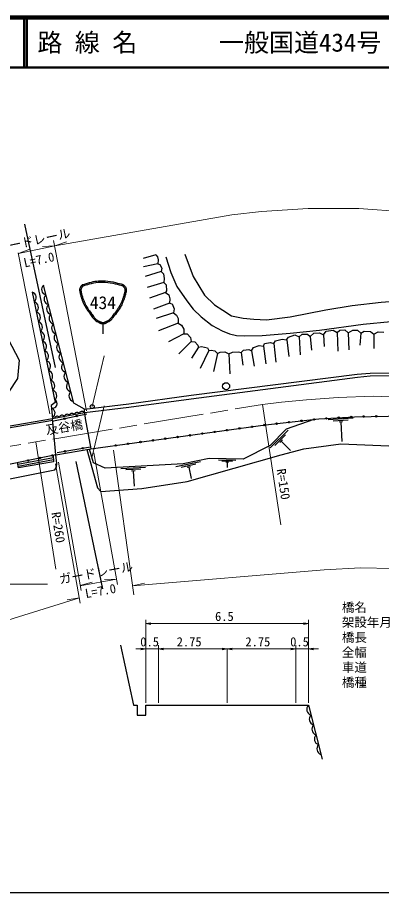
# Model space of a CAD drawing. Units: millimetres, scale not verified, with parts at other scales. Extents: x 40000 to 680000, y 20000 to 380000.
# Drawn here: x 176398 to 249254, y 205000 to 380000 of the extents above; entities that cross this region are included whole.
import ezdxf
from ezdxf.enums import TextEntityAlignment as Align

# ---------------------------------------------------------------- set-up
doc = ezdxf.new("R2010")
doc.units = ezdxf.units.MM
doc.header["$LTSCALE"] = 1000
doc.linetypes.add('CHAIN', pattern=[18.5, 12, -1.5, 3.5, -1.5])
for name, color, linetype, lineweight in [('M-BGD', 7, 'Continuous', 25), ('M-BMK', 2, 'CHAIN', 13), ('M-BMK-ROW', 30, 'Continuous', 25), ('M-STR-HTXT', 7, 'Continuous', 13), ('M-STR-STR1', 1, 'Continuous', 25), ('M-STR-STRC', 7, 'Continuous', 25), ('M-TTL', 2, 'Continuous', 140), ('M-TTL-BAND', 7, 'Continuous', 25), ('M-TTL-LINE', 7, 'Continuous', 50)]:
    doc.layers.add(name, color=color, linetype=linetype, lineweight=lineweight)
doc.layers.add('M-BMK-HTXT', color=7, linetype='Continuous')
doc.layers.add('M-TTL-TXT', color=7, linetype='Continuous')
doc.styles.add('ＭＳ ゴシック', font='')
doc.styles.get('ＭＳ ゴシック').set_extended_font_data('MS Gothic')

# ---------------------------------------------------------------- blocks, each defined once
blk = doc.blocks.new('open_arrow')
at = {"color": 0, "linetype": 'Continuous', "lineweight": -2}
blk.add_lwpolyline([(7.5, 1.25), (0, 0), (7.5, -1.25)], dxfattribs=at)

msp = doc.modelspace()

# ---------------------------------------------------------------- linework, layer by layer
at = {"layer": 'M-BGD'}
for p, q in [((204094, 332558), (201528, 331824)), ((204504, 330701), (201590, 330101)), ((205171, 329183), (201985, 328171)), ((205655, 326981), (202378, 325986)), ((206045, 325022), (202835, 323889)), ((206795, 322892), (203645, 321648)), ((207606, 320912), (204122, 319773)), ((208530, 318866), (204599, 317344)), ((240381, 317004), (240511, 313249)), ((242593, 316903), (242691, 313519)), ((245139, 316882), (244940, 314473)), ((209721, 316721), (206593, 315144)), ((211180, 315198), (208671, 312730)), ((230297, 315566), (230676, 312209)), ((232773, 316142), (232988, 312522)), ((234959, 316214), (235272, 313497)), ((237641, 316532), (237806, 314224)), ((247750, 316666), (247702, 313809)), ((212658, 314039), (211205, 311879)), ((214711, 313423), (212991, 309804)), ((223239, 313359), (223777, 310255)), ((225621, 314292), (226107, 310756)), ((227676, 314807), (228122, 311088)), ((216430, 312794), (215649, 309222)), ((218719, 312702), (218876, 308740)), ((221183, 312968), (221513, 310463)), ((183356, 299260), (190273, 300711)), ((243555, 299847), (238565, 299535)), ((242576, 299485), (239582, 299298)), ((241447, 299114), (240748, 299071)), ((241097, 299092), (241342, 295184)), ((230560, 297434), (226976, 293947)), ((230052, 296521), (227902, 294429)), ((184332, 292980), (191032, 294121)), ((229437, 295504), (228936, 295016)), ((229187, 295260), (231023, 293373)), ((176488, 290654), (183583, 291988)), ((176566, 290277), (183599, 291599)), ((213002, 291154), (208114, 290102)), ((212087, 290650), (209154, 290019)), ((220119, 291416), (216620, 291497)), ((219414, 291222), (217315, 291271)), ((218605, 291031), (218115, 291042)), ((218360, 291037), (218335, 289987)), ((202042, 290021), (197049, 289754)), ((201060, 289668), (198064, 289508)), ((199927, 289307), (199228, 289270)), ((199578, 289289), (199740, 286265)), ((211026, 290115), (210342, 289968)), ((210684, 290041), (211168, 287792))]:
    msp.add_line(p, q, dxfattribs=at)
for points in [[(204094, 332558), (204412, 332137), (204576, 331553), (204504, 330701), (204863, 330599), (205264, 329839), (205171, 329183), (205593, 328715), (205757, 327812), (205655, 326981), (206127, 326550), (206209, 325360), (206045, 325022), (206671, 324534), (206877, 323703), (206795, 322892), (207359, 322728), (207729, 321733), (207606, 320912), (208252, 320461), (208551, 319830), (208530, 318866), (209208, 318496), (209680, 317696), (209721, 316721), (210378, 316762), (211057, 316019), (211180, 315198), (211888, 315136), (212525, 314500), (212658, 314039), (213213, 314182), (214414, 313946), (214711, 313423), (215188, 313451), (215876, 313358), (216430, 312794), (216984, 313050), (217929, 313132), (218719, 312702), (219448, 313040), (220649, 313143), (221183, 312968), (221628, 313441), (222675, 313585), (223239, 313359), (223660, 314026), (224748, 314405), (225621, 314292), (225860, 314776), (227061, 314981), (227676, 314807), (228046, 315361), (229401, 315648), (230263, 315514), (230627, 316070), (231879, 316563), (232773, 316142), (233388, 316665), (234456, 316676), (234959, 316214), (235739, 316840), (236840, 316963), (237641, 316532), (238164, 317271), (239550, 317435), (240381, 317004), (240899, 317436), (241885, 317518), (242593, 316903), (243486, 317477), (244461, 317457), (245139, 316882), (245775, 317241), (247017, 317190), (247750, 316666), (248592, 317118), (249721, 317087)], [(209873, 332649), (211572, 328177), (213850, 324492), (215797, 322545), (217496, 321469), (219236, 320351), (221556, 319854), (223710, 319647), (226237, 319523), (231002, 320102), (238086, 321510), (243357, 322380), (249158, 323043), (257816, 323705), (265868, 324244), (273035, 324575), (280711, 324202), (285103, 323540), (289328, 322505), (292311, 321676)], [(206095, 332130), (207063, 329003), (208304, 326207), (210260, 323305), (211565, 321645), (213142, 320131), (215372, 318386), (217370, 317314), (218847, 316718), (220235, 316423), (221855, 316339), (225347, 316402), (230992, 316886), (236839, 317474), (245600, 318694), (256631, 319766), (265760, 320439), (275071, 320607), (277343, 320397), (282223, 319682), (297142, 317523), (303984, 316468), (310446, 315243)], [(189836, 301027), (189794, 301643), (187653, 302882), (181583, 326463)], [(179351, 325060), (183958, 303009), (183172, 302396), (183422, 299784)], [(157806, 302531), (172192, 319980), (176702, 311480), (176374, 307813), (172576, 302126), (164805, 296631)], [(189794, 301643), (198700, 302761), (211164, 304437), (244351, 308679), (246950, 308834), (253801, 308952), (260024, 308258), (270656, 306415), (276502, 305429), (290670, 303006), (314696, 298663), (342828, 293487), (368946, 288800), (380694, 286741), (387211, 286449), (396393, 286420), (399216, 286560), (424113, 289460), (425649, 288582), (442167, 290348), (453095, 291570), (468997, 293323), (477874, 294352), (481716, 295807)], [(189836, 301027), (198679, 302097), (211159, 303731), (244468, 308080), (246985, 308323), (253785, 308423), (260018, 307729), (270503, 305882), (276430, 304918), (290424, 302456), (314611, 298156), (342641, 292929), (368952, 288201)], [(69286, 263853), (136240, 287913), (138865, 288933), (144642, 292334), (152413, 293542), (162638, 295812), (174231, 297883), (183448, 299493)], [(135809, 288322), (136054, 288410), (138638, 289413), (144904, 292950), (152367, 293992), (162563, 296260), (174102, 298169), (183422, 299784)], [(235742, 299611), (230190, 297640), (226971, 294382), (221558, 291675), (214732, 291833), (209586, 290726), (193971, 289890), (191621, 290927), (190829, 293680)], [(191109, 293727), (226013, 298519), (236715, 299720), (243837, 300165), (253912, 300343), (262102, 299943), (268734, 299320), (274281, 298525), (325725, 289445), (331197, 288849), (379822, 279869), (386137, 279155), (396519, 278501), (401322, 278529), (413040, 279566), (421448, 280881), (475790, 286760), (505932, 290783), (555090, 295830), (561220, 295735)], [(190299, 293591), (192418, 285957), (193095, 285173), (201299, 285768), (210346, 287203), (229196, 292536), (233679, 293704), (241097, 294732), (261880, 293898), (281341, 291670), (299062, 287023), (313867, 285245), (334120, 284121), (341382, 283145), (377970, 276133), (390494, 274199), (443875, 278568)], [(184075, 292549), (160393, 287679), (152167, 285712), (117875, 273137), (104210, 268684), (71756, 256462)], [(164029, 285612), (183873, 289564), (184199, 290042), (184305, 290828), (184075, 292549)], [(183565, 292444), (183618, 291134), (176633, 289947), (176422, 290975)], [(197035, 254452), (199612, 242463), (200362, 242463), (200362, 240463), (202112, 240463), (202112, 242463)], [(202112, 242463), (234612, 242463), (237381, 231653)]]:
    msp.add_lwpolyline(points, dxfattribs=at)
for centre, radius in [((218155, 306264), 700), ((185803, 299773), 150), ((188249, 300286), 150), ((233236, 299330), 150), ((235720, 299609), 150), ((238211, 299814), 150), ((240706, 299970), 150), ((243202, 300126), 150), ((245700, 300198), 150), ((248200, 300242), 150), ((218353, 297467), 150), ((220830, 297807), 150), ((223307, 298147), 150), ((225784, 298487), 150), ((228267, 298772), 150), ((230752, 299051), 150), ((205969, 295767), 150), ((208446, 296107), 150), ((210923, 296447), 150), ((213400, 296787), 150), ((215877, 297127), 150), ((189453, 293852), 150), ((196062, 294407), 150), ((198539, 294747), 150), ((201016, 295087), 150), ((203493, 295427), 150), ((183378, 292406), 150), ((185909, 293249), 150), ((178480, 291398), 150), ((180929, 291902), 150)]:
    msp.add_circle(centre, radius, dxfattribs=at)
for centre, radius, start, end in [((182348, 325627), 1133, 132.50886, 256.36389), ((179033, 323972), 1133, 309.87426, 73.72929), ((182847, 323690), 1133, 132.50886, 256.36389), ((179442, 322014), 1133, 309.87426, 73.72929), ((183346, 321753), 1133, 132.50886, 256.36389), ((179851, 320056), 1133, 309.87426, 73.72929), ((183844, 319817), 1133, 132.50886, 256.36389), ((180261, 318099), 1133, 309.87426, 73.72929), ((184343, 317880), 1133, 132.50886, 256.36389), ((180670, 316141), 1133, 309.87426, 73.72929), ((184841, 315943), 1133, 132.50886, 256.36389), ((181079, 314183), 1133, 309.87426, 73.72929), ((181488, 312226), 1133, 309.87426, 73.72929), ((185340, 314006), 1133, 132.50886, 256.36389), ((185839, 312069), 1133, 132.50886, 256.36389), ((181897, 310268), 1133, 309.87426, 73.72929), ((186337, 310132), 1133, 132.50886, 256.36389), ((182306, 308310), 1133, 309.87426, 73.72929), ((186836, 308195), 1133, 132.50886, 256.36389), ((182715, 306352), 1133, 309.87426, 73.72929), ((187334, 306259), 1133, 132.50886, 256.36389), ((183124, 304395), 1133, 309.87426, 73.72929), ((187833, 304322), 1133, 132.50886, 256.36389), ((183466, 302750), 865, 253.31203, 63.59378), ((182782, 300876), 1133, 303.52822, 67.38324), ((188290, 300456), 567, 39.0367, 162.89173), ((189272, 300646), 567, 39.0367, 162.89173), ((184363, 299695), 567, 39.0367, 162.89173), ((185345, 299885), 567, 39.0367, 162.89173), ((186327, 300076), 567, 39.0367, 162.89173), ((187308, 300266), 567, 39.0367, 162.89173), ((235516, 241644), 1220, 137.77186, 250.96078), ((236021, 239671), 1220, 137.77186, 250.96078), ((236526, 237698), 1220, 137.77186, 250.96078), ((237032, 235725), 1220, 137.77186, 250.96078), ((237537, 233752), 1220, 137.77186, 250.96078)]:
    msp.add_arc(centre, radius, start, end, dxfattribs=at)
at = {"layer": 'M-BMK'}
msp.add_lwpolyline([(70225, 261021), (141431, 285662), (165231, 292679), (225456, 302612), (229264, 303098), (234244, 303559), (240589, 304000), (247607, 304259), (252575, 304096), (257413, 303867), (262854, 303491), (274655, 301746), (361040, 286030), (368326, 284750)], dxfattribs=at)
at = {"layer": 'M-BMK-ROW'}
for p, q in [((184000, 310014), (177842, 338681)), ((188044, 291187), (193415, 265701))]:
    msp.add_line(p, q, dxfattribs=at)
at = {"layer": 'M-STR-HTXT'}
for p, q in [((183844, 334358), (181395, 334185)), ((183637, 335432), (190188, 301357)), ((183844, 334358), (186180, 335112)), ((182859, 300747), (176544, 332964)), ((176575, 332807), (178881, 333648)), ((191351, 302188), (193719, 312365)), ((191351, 292188), (193719, 302365)), ((225456, 302612), (229080, 278524)), ((180046, 295122), (184100, 269658)), ((191664, 292925), (196425, 266626)), ((195585, 293479), (199701, 264547)), ((183985, 290759), (188960, 262884)), ((184599, 291040), (189132, 265413)), ((188959, 266389), (191314, 267083)), ((188965, 266360), (196235, 267676)), ((196235, 267676), (193782, 267579)), ((199445, 266344), (201840, 266886)), ((80343, 230345), (188778, 263903)), ((188778, 263903), (186354, 263510)), ((202112, 254205), (202112, 259534)), ((234612, 254205), (234612, 259534)), ((202112, 258784), (234612, 258784)), ((202112, 242963), (202112, 254455)), ((204612, 242963), (204612, 254455)), ((232112, 242963), (232112, 254455)), ((234612, 242963), (234612, 254455)), ((200112, 253705), (206612, 253705)), ((204612, 253705), (218362, 253705)), ((218362, 253705), (232112, 253705)), ((218362, 242963), (218362, 253705)), ((230112, 253705), (236612, 253705))]:
    msp.add_line(p, q, dxfattribs=at)
for points in [[(176575, 332807), (183844, 334358), (219270, 340526), (225239, 341219), (234600, 341784), (244739, 341784), (253858, 341149), (263059, 339978), (371781, 320051), (380506, 318982), (389104, 318442), (397009, 318206), (406821, 318711), (529255, 330679)], [(147379, 282183), (146336, 266691), (182386, 266691)], [(199445, 266344), (237766, 269527), (245039, 269902), (251536, 269785), (265019, 268733), (293454, 265547), (370546, 252552), (376242, 251887), (382254, 251414), (388408, 251119), (397189, 251160), (405208, 251575), (412812, 252377), (439218, 255013)]]:
    msp.add_lwpolyline(points, dxfattribs=at)
at = {"layer": 'M-STR-STR1'}
for p, q in [((183422, 299784), (189836, 301027)), ((184075, 292549), (183422, 299784)), ((184075, 292549), (191109, 293727))]:
    msp.add_line(p, q, dxfattribs=at)
msp.add_lwpolyline([(189836, 301027), (189933, 299795), (191109, 293727)], dxfattribs=at)
at = {"layer": 'M-STR-STRC'}
msp.add_line((193499, 318748), (193499, 316748), dxfattribs=at)
for points in [[(189499, 326605), (189981, 326755), (190415, 326887), (190812, 327001), (191183, 327099), (191540, 327180), (191893, 327245), (192255, 327294), (192635, 327329), (193046, 327348), (193499, 327353), (193990, 327333), (194502, 327280), (195019, 327203), (195525, 327108), (196005, 327004), (196445, 326898), (196830, 326798), (197144, 326710), (197372, 326643), (197499, 326605)], [(189499, 326605), (189431, 326561), (189370, 326519), (189315, 326476), (189264, 326432), (189217, 326386), (189172, 326338), (189129, 326287), (189086, 326232), (189043, 326171), (188999, 326105), (188917, 325959), (188862, 325816), (188832, 325673), (188821, 325531), (188828, 325387), (188848, 325240), (188879, 325090), (188916, 324935), (188957, 324773), (188999, 324605)], [(189592, 326370), (189572, 326352), (189546, 326329), (189514, 326300), (189479, 326266), (189441, 326229), (189401, 326188), (189361, 326144), (189321, 326098), (189283, 326050), (189249, 326001), (189177, 325866), (189131, 325718), (189108, 325562), (189104, 325405), (189114, 325250), (189134, 325102), (189160, 324967), (189188, 324849), (189215, 324753), (189236, 324684)], [(189596, 326366), (189843, 326442), (190136, 326531), (190471, 326626), (190841, 326723), (191242, 326819), (191667, 326907), (192111, 326984), (192568, 327045), (193032, 327085), (193499, 327099), (193978, 327081), (194477, 327030), (194980, 326956), (195473, 326865), (195941, 326764), (196371, 326660), (196746, 326562), (197052, 326477), (197275, 326411), (197400, 326373)], [(197402, 326373), (197423, 326355), (197449, 326332), (197481, 326303), (197516, 326269), (197555, 326231), (197595, 326189), (197635, 326145), (197675, 326098), (197713, 326050), (197749, 326001), (197820, 325865), (197866, 325717), (197889, 325562), (197893, 325404), (197883, 325249), (197863, 325101), (197837, 324965), (197808, 324847), (197781, 324751), (197761, 324682)], [(197499, 326605), (197566, 326561), (197627, 326519), (197682, 326476), (197733, 326432), (197781, 326386), (197825, 326338), (197869, 326287), (197911, 326232), (197954, 326171), (197999, 326105), (198080, 325959), (198135, 325816), (198165, 325673), (198176, 325531), (198169, 325387), (198149, 325240), (198119, 325090), (198081, 324935), (198040, 324773), (197999, 324605)], [(188999, 324605), (189050, 324408), (189097, 324235), (189142, 324081), (189185, 323940), (189229, 323807), (189274, 323679), (189322, 323549), (189375, 323413), (189433, 323267), (189499, 323105), (189624, 322808), (189746, 322544), (189868, 322306), (189992, 322083), (190123, 321868), (190265, 321652), (190419, 321426), (190591, 321182), (190783, 320911), (190999, 320605)], [(189236, 324684), (189286, 324491), (189333, 324321), (189377, 324169), (189419, 324030), (189462, 323900), (189506, 323774), (189554, 323647), (189605, 323513), (189663, 323369), (189727, 323210), (189851, 322916), (189972, 322655), (190092, 322418), (190216, 322198), (190346, 321985), (190486, 321771), (190639, 321547), (190809, 321306), (190999, 321037), (191213, 320733)], [(197761, 324684), (197711, 324491), (197664, 324321), (197620, 324169), (197578, 324030), (197535, 323900), (197491, 323774), (197443, 323647), (197392, 323513), (197334, 323369), (197270, 323210), (197146, 322916), (197025, 322655), (196905, 322418), (196781, 322198), (196651, 321985), (196511, 321771), (196358, 321547), (196188, 321306), (195998, 321037), (195784, 320733)], [(197999, 324605), (197947, 324408), (197900, 324235), (197855, 324081), (197812, 323940), (197768, 323807), (197723, 323679), (197675, 323549), (197623, 323413), (197564, 323267), (197499, 323105), (197373, 322808), (197251, 322544), (197130, 322306), (197005, 322083), (196874, 321868), (196732, 321652), (196578, 321426), (196406, 321182), (196214, 320911), (195999, 320605)], [(190999, 320605), (191154, 320396), (191294, 320206), (191425, 320031), (191551, 319870), (191677, 319722), (191809, 319584), (191952, 319455), (192111, 319334), (192291, 319217), (192499, 319105), (192605, 319050), (192705, 318996), (192800, 318946), (192891, 318899), (192982, 318857), (193074, 318820), (193170, 318790), (193271, 318768), (193380, 318753), (193499, 318748), (193617, 318753), (193726, 318768), (193827, 318790), (193923, 318820), (194015, 318857), (194106, 318899), (194197, 318946), (194292, 318996), (194392, 319050), (194499, 319105), (194706, 319217), (194886, 319334), (195045, 319455), (195188, 319584), (195320, 319722), (195447, 319870), (195572, 320031), (195703, 320206), (195843, 320396), (195999, 320605)], [(191175, 320782), (191327, 320578), (191463, 320392), (191590, 320221), (191712, 320064), (191834, 319919), (191962, 319784), (192101, 319659), (192256, 319541), (192433, 319429), (192636, 319321), (192728, 319275), (192814, 319229), (192896, 319186), (192975, 319146), (193053, 319109), (193133, 319077), (193215, 319051), (193302, 319031), (193396, 319018), (193499, 319014), (193601, 319018), (193695, 319031), (193782, 319051), (193864, 319077), (193944, 319109), (194022, 319146), (194101, 319186), (194183, 319229), (194269, 319275), (194362, 319321), (194564, 319429), (194741, 319541), (194896, 319659), (195035, 319784), (195163, 319919), (195286, 320064), (195408, 320221), (195534, 320392), (195670, 320578), (195822, 320782)]]:
    msp.add_lwpolyline(points, dxfattribs=at)
msp.add_circle((191351, 302188), 400, dxfattribs=at)
at = {"layer": 'M-TTL'}
msp.add_line((680000, 380000), (40000, 380000), dxfattribs=at)
at = {"layer": 'M-TTL-BAND'}
msp.add_line((40000, 205000), (579000, 205000), dxfattribs=at)
at = {"layer": 'M-TTL-LINE'}
for p, q in [((177750, 380000), (177750, 370000)), ((178250, 380000), (178250, 370000)), ((40000, 370000), (680000, 370000))]:
    msp.add_line(p, q, dxfattribs=at)

# ---------------------------------------------------------------- block references
at = {"layer": 'M-STR-HTXT', "xscale": 133, "yscale": 133}
for p in [(202112, 258784), (204612, 253705), (204612, 253705), (218362, 253705), (234612, 253705)]:
    msp.add_blockref('open_arrow', p, dxfattribs=at)
at = {"layer": 'M-STR-HTXT', "xscale": 133, "yscale": 133, "rotation": 180}
for p in [(234612, 258784), (202112, 253705), (218362, 253705), (232112, 253705), (232112, 253705)]:
    msp.add_blockref('open_arrow', p, dxfattribs=at)

# ---------------------------------------------------------------- texts
at = {"layer": 'M-BMK-HTXT', "style": 'ＭＳ ゴシック'}
msp.add_text('及谷橋', height=1833, rotation=9.366, dxfattribs=at).set_placement((182297, 296017), align=Align.BOTTOM_LEFT)
at = {"layer": 'M-STR-HTXT', "style": 'ＭＳ ゴシック'}
for s, rotation, p in [('ガードレール', 12.049, (179892, 333966)), ('L=7.0', 12.049, (181004, 330116)), ('R=150', 278.556, (228185, 286460)), ('R=260', 279.047, (183112, 277791)), ('ガードレール', 10.261, (192367, 267510)), ('L=7.0', 10.261, (193274, 263881))]:
    msp.add_text(s, height=1833, rotation=rotation, dxfattribs=at).set_placement(p, align=Align.BOTTOM_CENTER)
for s, p in [('橋名', (241320, 260576)), ('架設年月', (241320, 257576)), ('橋長', (241320, 254576)), ('全幅', (241320, 251576)), ('車道', (241320, 248576)), ('橋種', (241320, 245576))]:
    msp.add_text(s, height=1833, dxfattribs=at).set_placement(p, align=Align.BOTTOM_LEFT)
for s, p in [('6.5', (217807, 260222)), ('0.5', (202845, 255142)), ('2.75', (210757, 255142)), ('2.75', (224507, 255142)), ('0.5', (232845, 255142))]:
    msp.add_text(s, height=1833, dxfattribs=at).set_placement(p, align=Align.MIDDLE_CENTER)
at = {"layer": 'M-STR-STRC', "style": 'ＭＳ ゴシック'}
msp.add_text('434', height=2566, dxfattribs=at).set_placement((190874, 320917), align=Align.BOTTOM_LEFT)
at = {"layer": 'M-TTL-TXT', "style": 'ＭＳ ゴシック'}
for s, p in [('路 線 名', (180380, 375000)), ('一般国道434号', (216734, 375000))]:
    msp.add_text(s, height=3666, dxfattribs=at).set_placement(p, align=Align.MIDDLE_LEFT)

doc.saveas('drawing.dxf')
